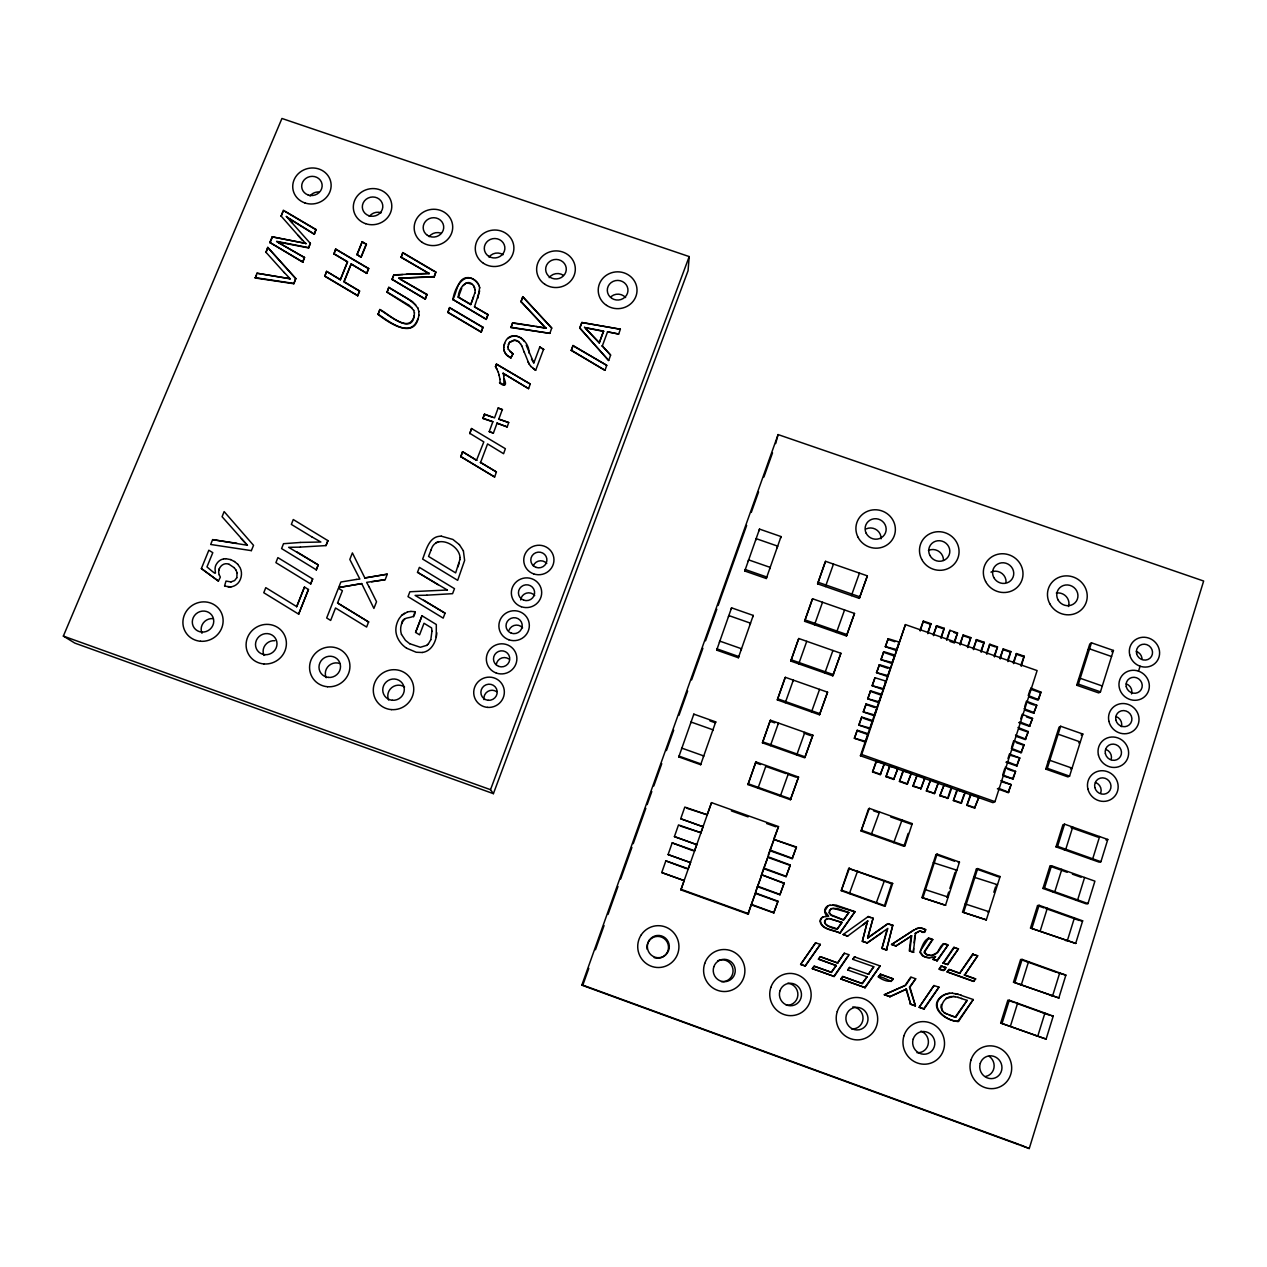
<?xml version="1.0" encoding="UTF-8"?>
<svg xmlns="http://www.w3.org/2000/svg" width="1267" height="1267" viewBox="0 0 1267 1267"><rect width="100%" height="100%" fill="white"/><g stroke="black" fill="none" stroke-linecap="round" stroke-linejoin="round"><path stroke-width="1.5" d="M431.952 631.204L430.796 639.74M479.655 287.577L477.897 298.188M229.089 564.322C222.754 561.471 216.673 568.994 219.286 574.901M503.918 385.025C491.327 376.711 510.522 393.815 504.108 378.532M503.981 385.326L503.759 375.761M459.921 559.586L460.016 557.543M689.216 256.583L688.06 270.742L493.401 793.665L74.848 643.113L63.35 636.082L281.939 118.465L689.216 256.583L490.519 789.689L493.401 793.665M918.939 931.277L915.55 933.351L913.301 952.356L913.634 948.571M914.141 942.901L914.822 935.347M474.982 293.089L475.204 289.842M503.759 347.76C505.992 326.965 529.226 336.42 529.068 353.208M913.871 952.293L909.833 950.836L911.67 935.806L895.817 946.053L891.54 944.517L913.254 930.311L918.987 927.792M913.301 952.356L909.278 950.899L911.116 935.901M422.354 652.473C431.683 651.27 436.323 641.26 436.814 632.803M436.26 637.158L436.323 624.52L421.99 615.762L415.592 632.391L419.583 634.846L424.017 623.269L431.604 627.925L431.968 631.235M941.365 1004.446L940.89 1007.186L942.505 1011.399M507.814 347.063L509.524 342.169L513.99 340.126A7.064 6.731 -6.7 0 1 519.011 341.979L520.547 343.99M479.655 290.872L474.492 306.836L488.033 314.802L486.211 319.427L452.826 299.44C457.086 292.487 457.229 276.982 468.6 277.616C473.399 278.186 477.881 281.575 479.322 286.247M459.905 559.539L455.645 572.89L428.547 556.435L431.113 549.83M678.779 756.922L678.954 756.082L700.92 763.906L700.651 764.714L678.779 756.922L693.841 714.129L715.728 721.889L715.412 722.855L709.963 720.923M236.818 577.768L237.056 572.827M681.583 749.003L681.789 748.116L703.723 755.924L703.454 756.779M690.816 722.998L691.038 722.032L712.941 729.808L712.624 730.742M693.603 715.126L693.841 714.129M886.425 950.092L892.776 925.227L886.425 950.092L881.927 948.46L886.789 930.121M862.32 941.397L867.499 921.109L862.32 941.397L867.341 942.965L881.975 932.734M873.09 918.163L867.673 937.865L873.09 918.163L867.895 916.579L871.047 917.72M881.927 948.46L887.834 928.394L866.866 943.044M716.679 650.129L717.011 648.878L738.756 656.544L738.36 657.747L716.679 650.129L731.566 607.843L753.247 615.429L752.788 616.791M719.434 642.369L719.767 641.102L741.512 648.752L741.084 649.987M414.372 315.372C409.526 335.042 388.304 313.472 379.847 309.512L378.104 314.469C389.017 323.006 415.402 340.839 418.87 315.119M401.591 623.776C402.51 614.178 415.877 620.988 414.879 611.692L410.904 611.407M413.533 616.871L414.895 611.723M728.462 616.934L728.826 615.572L750.507 623.174L750.064 624.504M731.202 609.221L731.566 607.843M775.657 443.593L778.096 434.581L1203.65 581.03L1029.247 1148.535L581.822 985.172L778.096 434.581M218.795 570.609L219.365 568.55M744.758 571.005L745.186 569.485L766.788 577.023L766.282 578.512L744.758 571.005L759.519 529.099L781.042 536.575L780.488 538.206M748.163 561.424L748.591 559.871L770.178 567.394L769.655 568.915M755.67 540.265L756.13 538.649L777.669 546.14L777.13 547.74M759.044 530.762L759.519 529.099M661.738 872.551L684.132 880.613L661.738 872.551L665.84 860.863L688.345 868.782M665.84 860.863L686.397 868.608M1021.265 666.284L1024.195 656.211L1016.562 653.55L1013.109 662.752M1013.6 663.623L1016.562 653.55M668.089 854.56L690.436 862.589L668.089 854.56L672.191 842.872L694.664 850.727M1007.883 661.612L1010.844 651.555L1003.211 648.894L999.774 658.111M994.5 656.955L997.493 646.899L989.875 644.238L986.439 653.455M1000.217 658.951L1003.211 648.894M503.981 345.638L504.646 343.452M986.85 654.279L989.875 644.238M672.191 842.872L692.542 850.569M981.149 652.283L984.158 642.258L976.54 639.597L973.135 648.799M674.408 836.616L696.723 844.63L674.408 836.616L678.51 824.928L700.952 832.736L680.252 826.005M973.499 649.623L976.54 639.597M967.798 647.627L970.839 637.602L963.221 634.957L959.832 644.159M960.164 644.966L963.221 634.957M680.712 818.751L702.979 826.733L680.712 818.751L684.813 807.063L707.224 814.808L686.524 808.172M946.544 639.518L949.933 630.317L957.535 632.962L954.463 642.971L949.886 641.371M1046.114 1039.098L1053.225 1016.086L1009.308 1000.249L1007.851 1000.186L1000.677 1023.039L1046.114 1039.098L1000.677 1023.039M1058.832 997.953L1065.88 975.115L1022.121 959.404L1020.616 959.499L1013.505 982.178L1058.832 997.953L1013.505 982.178M1075.683 943.424L1082.651 920.84L1039.098 905.287L1037.546 905.588L1030.499 928.03L1075.683 943.424L1030.499 928.03M1087.989 903.577L1094.91 881.151L1051.515 865.741L1049.915 866.185L1042.931 888.436L1086.247 903.878L1087.989 903.577L1044.499 888.072L1042.931 888.436M1100.928 861.703L1107.786 839.467L1064.549 824.168L1062.918 824.769L1055.981 846.847L1099.138 862.146L1100.928 861.703L1057.597 846.324L1055.981 846.847M941.128 638.315L944.232 628.321L936.63 625.676L933.256 634.894M946.829 640.31L949.933 630.317M1084.6 877.493L1077.663 899.887L1075.968 900.203M1074.416 917.894L1067.416 940.478L1065.753 940.637M933.51 635.654L936.63 625.676M1138.542 671.146A15.505 14.713 38.6 0 0 1119.363 687.997A15.505 14.713 38.6 0 0 1144.56 696.739A15.505 14.713 38.6 0 0 1138.542 671.146L1140.078 666.22M927.824 633.674L930.96 623.697L923.358 621.052L919.985 630.253M1100.453 691.83L1113.455 650.462L1091.457 642.812L1089.763 644.064L1076.712 685.241L1098.711 692.922L1100.453 691.83L1078.375 684.132L1076.712 685.241M1002.102 1023.198L1009.308 1000.249M1014.978 982.178L1022.121 959.404M1032.035 927.824L1039.098 905.287M1044.499 888.072L1051.515 865.741M1057.597 846.324L1064.549 824.168M920.206 631.014L923.358 621.052M1069.57 776.133L1082.81 734.036L1060.653 726.26L1059.038 727.226L1045.75 769.101L1067.923 776.909L1069.57 776.133L1047.318 768.293L1045.75 769.101M1047.318 768.293L1060.653 726.26M1078.375 684.132L1091.457 642.812M993.835 892.253L995.545 886.884M986.312 919.874L1000.106 876.558L977.696 868.576L976.382 869.004L962.54 912.097L986.312 919.874L962.54 912.097M474.903 292.74L470.738 304.603L458.337 297.302L461.758 288.132M1004.683 768.8L1002.72 774.913L1013.141 778.967L1015.58 771.334L1005.174 767.279M1007.978 758.553L1009.451 753.992L1019.84 758.046L1016.752 766.012L1005.95 762.211M1011.763 746.786L1013.711 740.72L1024.084 744.79L1020.996 752.756L1012.016 749.589M1020.759 718.832L1022.2 714.303L1032.542 718.389L1029.469 726.355L1018.7 722.57M1024.623 706.796L1026.444 701.158L1036.754 705.228L1033.682 713.21L1024.718 710.058M1030.055 689.913L1028.25 695.535L1038.56 699.622L1040.951 692.115L1030.657 688.044M994.975 801.663L1037.119 670.576L905.414 624.599L860.42 755.765L992.948 802.66L994.975 801.663L861.703 754.498L860.42 755.765M963.807 911.828L977.696 868.576M997.398 788.803L1008.231 792.619L1010.179 786.522M1012.982 777.78L1015.58 771.334M1016.752 766.012L1018.7 759.947M1020.996 752.756L1024.084 744.79M1016.261 736.38L1025.241 739.532L1028.313 731.566L1017.971 727.496M1029.469 726.355L1032.542 718.389M1033.682 713.21L1036.754 705.228M1028.931 696.961L1037.879 700.097L1040.951 692.115M1008.231 792.619L1011.304 784.669L1000.882 780.615M1025.241 739.532L1028.313 731.566M975.194 806.335L979.043 796.88L970.348 794.662L966.879 805.369L974.608 808.108L979.043 796.88M1020.743 665.428L1024.195 656.211M948.682 892.047L946.956 897.4L948.159 897.084L924.609 889.402M949.838 888.484L955.017 872.425M945.515 905.272L959.467 862.083L937.105 854.101L935.949 854.591L921.948 897.559L945.515 905.272L921.948 897.559M961.099 803.326L965.502 792.097L956.854 789.895L953.37 800.586L961.099 803.326L963.997 794.409M1007.962 659.03L1010.844 651.555M939.861 795.803L944.232 784.558L951.976 787.298L948.112 798.226L939.861 795.803L944.232 784.558M947.589 798.543L950.488 789.626M994.072 656.116L997.493 646.899M923.057 897.242L937.105 854.101M457.91 566.919L459.177 563.071M903.925 846.293L904.955 845.77L912.256 823.613L869.352 808.346L868.449 809.011L861.085 831.025L903.925 846.293L908.154 833.417M884.92 904.274L891.667 883.796L892.665 883.416L885.285 905.857L884.303 906.143L841.256 890.701L848.7 868.418L892.665 883.416M926.383 791.02L930.722 779.775L938.451 782.515L934.603 793.443L926.383 791.02L930.722 779.775M934.096 793.76L938.451 782.515M981.307 649.733L984.158 642.258M907.14 784.21L911.448 772.965L902.975 770.827L899.443 781.47L907.14 784.21L911.448 772.965M954.716 640.453L957.535 632.962M912.905 786.253L917.229 775.008L924.942 777.732L921.093 788.66L912.905 786.253L917.229 775.008M920.618 788.977L924.942 777.732M967.434 646.819L970.839 637.602M893.678 779.443L897.97 768.182L889.545 766.06L885.997 776.719L893.678 779.443L897.97 768.182M940.858 637.539L944.232 628.321M880.232 774.675L884.493 763.415L876.115 761.309L872.551 771.951L880.232 774.675L884.493 763.415M928.157 631.188L930.96 623.697M861.085 831.025L869.352 808.346M841.256 890.701L849.524 867.99M865.694 741.353L868.243 733.767L857.252 730.267L854.322 738.233L865.044 742.019L865.694 741.353L854.322 738.233M870.16 728.113L872.694 720.559L861.703 717.074L858.773 725.041L869.495 728.826L870.16 728.113L858.773 725.041M874.594 714.921L877.128 707.382L866.153 703.929L863.223 711.896L873.913 715.665L874.594 714.921L863.223 711.896M879.029 701.76L881.547 694.253L870.572 690.8L867.657 698.782L878.332 702.536L879.029 701.76L867.657 698.782M883.432 688.646L885.966 681.139L874.99 677.734L872.076 685.7L882.735 689.454L883.432 688.646L872.076 685.7M887.85 675.549L890.353 668.073L879.409 664.684L876.479 672.65L887.138 676.388L887.85 675.549L876.479 672.65M892.237 662.498L894.74 655.039L883.796 651.666L880.866 659.648L891.525 663.37L892.237 662.498L880.866 659.648M896.624 649.48L899.127 642.036L888.183 638.695L885.253 646.661L895.896 650.383L896.624 649.48L885.253 646.661M861.703 754.498L905.414 624.599M854.702 737.822L857.252 730.267M859.153 724.613L861.703 717.074M863.603 711.436L866.153 703.929M868.053 698.307L870.572 690.8M872.472 685.209L874.99 677.734M876.891 672.143L879.409 664.684M881.294 659.109L883.796 651.666M885.681 646.107L888.183 638.695M773.725 912.905L778.001 901.233L755.623 892.997L751.204 904.781L773.725 912.905L778.001 901.233M761.831 874.848L757.413 886.678L779.902 894.771L784.162 883.083L761.831 874.848L783.782 883.337M786.031 876.685L790.307 865.013L768.024 856.777L763.589 868.639L786.031 876.685L790.307 865.013M774.185 838.77L769.75 850.648L792.16 858.678L796.436 847.005L773.63 839.34M779.902 894.771L784.162 883.083M792.16 858.678L796.436 847.005M790.418 799.73L798.543 777.067L755.987 761.942L755.512 762.782L747.942 784.59L790.418 799.73L798.543 777.067M805.369 756.019L812.86 735.208L770.463 720.21L769.94 721.192L762.433 742.826L804.751 757.824L812.86 735.208M819.48 714.778L827.573 692.194L785.35 677.322L784.764 678.447L777.32 699.891L819.48 714.778L827.573 692.194M832.799 675.834L840.892 653.281L798.812 638.52L798.178 639.787L790.798 661.073L832.799 675.834L840.892 653.281M846.451 635.971L854.512 613.434L812.59 598.784L811.909 600.21L804.593 621.305L846.451 635.971L854.512 613.434M859.311 598.372L867.372 575.867L825.577 561.329L824.865 562.881L817.595 583.834L859.311 598.372L867.372 575.867M844.566 609.95L836.505 632.486M819.575 689.375L811.498 711.959M832.926 650.478L824.849 673.046M859.454 573.127L851.408 595.617M684.085 880.708L680.886 889.893L748.021 914.109L751.173 904.891M755.591 891.984L757.492 886.457M761.277 875.386L763.811 868.022M768.23 855.114L770.114 849.587M773.899 838.516L778.524 826.591L711.516 802.644L707.208 814.649M748.021 914.109L778.524 826.591M766.06 765.537L758.014 788.169M822.521 602.253L814.507 624.789M747.942 784.59L755.987 761.942M762.433 742.826L770.463 720.21M777.32 699.891L785.35 677.322M790.798 661.073L798.812 638.52M804.593 621.305L812.59 598.784M817.595 583.834L825.577 561.329M806.746 641.308L798.733 663.86M833.464 564.084L825.466 586.573M688.583 867.863L690.515 862.368M694.364 851.361L696.929 844.012M700.794 833.005L703.359 825.672M680.886 889.893L711.516 802.644M700.651 764.714L715.728 721.889M738.36 657.747L753.247 615.429M766.282 578.512L781.042 536.575M872.551 771.951L876.796 760.691M885.997 776.719L890.258 765.458M899.443 781.47L903.735 770.225M953.37 800.586L957.757 789.357M966.879 805.369L971.298 794.14M581.822 985.172L582.82 985.124L588.791 968.368M595.427 949.759L604.058 925.559M608.033 914.394L617.979 886.488M620.64 879.045L631.916 847.401M633.231 843.679L645.837 808.314M647.168 804.593L651.808 791.574M653.804 785.983L661.754 763.653M666.394 750.618L673.696 730.156M679.001 715.269L687.617 691.069M691.608 679.904L702.884 648.261M705.529 640.817L716.805 609.174M718.136 605.452L746.659 525.425M751.299 512.406L758.585 491.929M763.906 477.041L772.522 452.842M604.992 370.328L606.75 365.339L573.032 345.511L571.29 350.468L604.992 370.328L571.274 350.151M581.822 322.499L620.371 329.23L581.822 322.499L579.732 327.963L608.698 360.525L610.615 355.093L602.221 345.891L610.615 355.093M618.676 334.045L607.558 331.827L618.676 334.045L620.371 329.23M585.75 328.723L599.243 342.929L603.583 331.099L584.53 327.519M599.243 342.929L603.583 331.099M602.237 346.208L607.558 331.827M571.29 350.468L573.032 345.511M579.763 328.28L581.838 322.816M507.18 426.931L497.06 423.162L507.18 426.931L508.7 422.545L498.644 419.06L508.7 422.545M526.201 345.178L533.835 362.885L539.805 346.952L543.654 349.518L539.805 346.952M462.534 451.701L476.677 460.364L462.534 451.701L460.776 456.706L494.637 476.994L496.411 471.957L480.431 462.376L496.411 471.957M480.51 462.645L487.573 443.925L503.585 453.713L505.359 448.692L471.546 428.515L469.788 433.536L471.546 428.515M528.592 388.668L503.142 373.306L528.592 388.668L530.224 384.012L496.458 364.025L495.476 366.543L497.25 369.489M530.841 366.306L535.64 370.344L543.606 349.201M545.919 327.995L512.66 322.768L510.981 327.567L549.862 333.348L551.731 328.058L522.812 296.652L521.022 301.752L545.966 328.311L520.975 301.403M423.669 600.146L445.05 613.149L443.181 618.122L408.006 596.646L409.89 591.752L447.378 590.01M476.598 460.095L483.82 441.898L469.709 433.266M497.06 423.162L493.401 433.092L489.205 431.635L492.863 421.721L482.901 418.253L484.501 414.151L494.526 417.888L498.169 407.99L502.429 409.732L498.169 407.99M415.592 632.391L421.99 615.762M498.723 419.345L502.365 409.447M495.54 366.844L496.458 364.025M460.776 456.706L462.629 451.971M510.981 327.567L512.66 322.768M521.022 301.752L522.812 296.652M447.394 590.058L417.508 572.288L419.377 567.363L454.489 588.68L452.572 593.669L426.9 595.173M492.863 421.721L482.98 418.538L484.501 414.151M481.207 332.207L482.949 327.234L449.611 307.564L447.885 312.506L481.207 332.207L482.949 327.234M486.211 319.427L487.953 314.469L474.492 306.836M368.586 621.939L366.622 627.038L335.533 607.986L330.655 620.434L326.68 617.979L338.4 588.236L342.407 590.723L337.56 602.981L368.602 621.97L337.56 602.981M369.33 587.223L366.606 582.361L385.184 579.668L387.29 574.173L364.848 577.958L387.29 574.173M470.738 304.603L473.652 296.668M369.299 587.175L376.537 601.73L373.908 608.429L361.697 583.58L338.685 587.555L340.871 582.012L356.265 579.462M447.885 312.506L449.611 307.564M452.921 299.772C454.505 286.279 466.636 267.78 478.53 284.457M458.337 297.302C458.005 288.243 468.711 275.113 474.761 287.878M429.18 273.292L393.831 274.86L392.026 279.31L425.253 299.234L426.947 294.403L398.741 278.202L434.153 276.935L435.864 272.041L402.811 252.592L401.132 257.407L429.275 273.64L401.021 257.043M434.153 276.935L435.864 272.041M425.253 299.234L426.947 294.403M304.476 587.033L296.7 606.64L304.476 587.033L308.451 589.503L298.632 614.131L308.451 589.503M312.68 578.924L310.668 583.944L312.68 578.924L277.885 557.623L275.905 562.643L310.668 583.944M318.223 564.892L316.307 569.817L318.223 564.892L297.111 552M325.983 545.586L327.915 540.613L325.983 545.586L300.374 547.075M296.7 606.64L265.769 587.65L263.774 592.734L298.632 614.131M300.247 542.482L283.507 543.701L281.591 548.579L316.307 569.817M327.947 540.661L293.263 519.533L291.347 524.411L311.714 536.812M412.187 308.134L387.069 292.265L388.811 287.308L412.583 301.704L417.793 308.008M378.104 314.469L379.847 309.512M387.069 292.265L388.811 287.308M392.152 279.659L393.831 274.86M401.132 257.407L402.811 252.592M251.357 550.67L253.527 545.333L224.132 511.583L222.089 516.73L247.429 545.269L212.618 539.615L210.686 544.477L251.309 550.622M357.753 295.829L359.48 290.872L343.927 281.638L351.197 263.869L366.86 273.403L368.602 268.461L335.676 249.029L333.95 253.954L347.601 262.016L340.332 279.801L326.506 271.344L324.78 276.269L357.753 295.829L359.48 290.872M366.733 273.054L368.602 268.461M359.622 291.22L344.07 281.987L351.197 263.869M356.961 254.509L362.219 241.664L366.416 244.388L361.158 257.28L356.961 254.509L361.158 257.28M357.104 254.873L362.219 241.664M361.032 256.916L366.274 244.04M324.78 276.269L326.664 271.692M333.95 253.954L335.676 249.029M340.332 279.801L347.475 261.667L333.807 253.59M219.254 574.854L220.347 577.134L218.399 581.078L201.374 568.55L208.833 550.226L212.793 552.681L206.964 566.903C221.773 579.431 211.431 570.736 216.815 563.577A10.009 9.55 -29.3 0 1 221.551 559.539L223.641 558.921M256.979 273.229L290.127 278.756L256.979 273.229L255.3 277.996L293.865 283.745L295.734 278.471L267.78 247.366L265.991 252.434L267.78 247.366M304.46 257.391L302.765 262.206L304.46 257.391L276.744 241.68M308.657 247.952L310.32 243.201L308.657 247.952L278.645 242.14M315.99 229.485L314.295 234.332L315.99 229.485L283.317 210.211L281.116 216.245L282.889 212.001M293.865 283.745L295.734 278.471M302.765 262.206L269.839 242.44L272.183 236.834L305.854 243.438L272.183 236.834M255.3 277.996L256.536 275.05M270.014 242.805L272.357 237.198M924.181 932.433C927.333 925.702 924.72 936.028 920.65 930.976M431.128 549.878C435.452 533.565 459.446 544.398 460.032 557.591M430.78 639.708L428.357 643.921M825.34 920.111C822.631 926.62 834.114 926.921 837.36 929.107L842.032 922.36L829.046 918.67M417.777 319.189C410.318 339.223 387.924 320.646 377.978 314.137M829.125 911.1L830.978 909.072M830.059 909.928L829.378 912.573L830.867 914.742L843.727 919.921L848.874 912.493L837.265 908.487L831.77 908.613M792.714 681.25L793.316 680.126L785.287 702.71M924.197 951.786L931.229 941.096M503.696 347.443L503.933 349.835A11.546 11.023 -6.7 0 0 506.911 355.362L510.775 358.07L512.992 353.762L510.015 351.545M510.775 358.07L512.992 353.762M777.922 724.011L778.476 723.045L770.431 745.645M236.771 577.736L234.633 580.555L230.99 581.901M508.257 344.608L509.587 342.486L514.054 340.443A7.064 6.731 -6.7 0 1 519.074 342.296M957.868 1021.345L973.262 999.536L958.517 1021.424C946.243 1021.55 926.937 1007.027 941.951 995.989A18.134 17.453 62.1 0 1 949.395 993.28L952.657 993.249M463.104 285.661L466.573 282.763L471.815 284.172M878.284 976.936L880.597 974.228L893.14 978.773C890.463 988.038 862.463 967.386 891.303 981.45M878.775 976.92L880.597 974.228M964.71 974.957L975.653 978.9L973.294 981.371L947.098 971.947L948.777 969.477L959.594 973.373L972.565 954.194L977.696 955.73L964.71 974.957L977.696 955.73M959.594 973.373L973.246 954.146M973.294 981.371L975.653 978.9M955.065 1017.227L967.117 1000.392L955.698 1017.306L949.157 1015.105M919.145 1007.344L933.922 985.552L919.145 1007.344L924.15 1008.991L938.974 987.167L933.922 985.552M910.688 977.174L905.113 985.362L884.318 994.738L890.147 996.686L906.475 989.099L910.625 1004.097L915.408 1005.824L909.975 987.199L915.693 978.773L911.242 977.174L905.667 985.362L884.318 994.738M915.408 1005.824L909.421 987.183L915.693 978.773M933.019 959.452L935.474 956.664L933.019 959.452L937.327 960.734L948.001 945.071C939.987 939.29 940.082 954.289 932.908 955.27M943.899 943.598L937.691 952.499L931.403 955.54M936.725 960.782L948.001 945.071M939.053 969.049L941.112 966.008L945.816 967.45C945.546 974.671 932.639 965.676 943.741 970.49M943.091 963.078L953.734 947.431L958.47 948.825L947.827 964.52L943.091 963.078L947.827 964.52M939.655 969.017L941.729 965.977M943.709 963.031L954.368 947.352M943.123 970.506L945.816 967.45M947.193 964.551L958.47 948.825M947.098 971.947L949.411 969.445L960.243 973.357M923.58 1008.944L938.974 987.167M932.639 957.377L929.503 957.709A12.718 12.306 58.6 0 1 922.424 955.746L919.921 952.388C921.774 947.273 925.512 934.381 932.797 939.607L924.767 951.739L926.019 954.225L930.469 955.508M873.501 966.816L868.338 974.355L873.977 966.784L852.643 959.293L854.782 956.791L852.643 959.293M890.78 981.45L893.14 978.773M928.695 938.134L920.634 950.44L920.491 952.325L923.009 955.698A12.733 12.322 58.5 0 0 930.105 957.662M831.089 972.407L836.252 965.47L831.485 972.391L814 966.23L812.29 968.685L834.224 976.461L849.159 954.764L844.313 953.227L837.55 963.031L820.145 956.743L818.434 959.214L835.84 965.502M864.727 987.658L880.122 965.929L865.203 987.674L840.781 978.995L842.903 976.509L862.447 983.588L867.103 976.825L847.639 969.968L849.777 967.465L847.639 969.968M837.55 963.031L844.313 953.227M833.813 976.477L847.671 956.363M840.781 978.995L842.903 976.509M842.492 976.524L861.988 983.572L867.103 976.825M800.601 964.456L815.568 942.854L800.601 964.456L805.337 966.024L820.351 944.374L815.568 942.854M826.923 918.876C818.91 923.991 833.243 928.663 836.949 929.202L842.032 922.36M828.982 912.715L831.595 915.582L843.299 920.032L848.874 912.493M818.434 959.214L820.525 956.696L837.946 962.999M812.29 968.685L814.364 966.183L831.485 972.391M839.673 933.241L854.972 911.638L840.084 933.146C833.987 929.962 821.649 930.057 820.05 921.362A5.084 4.973 61.9 0 1 822.964 916.96L828.697 916.199L824.801 911.084L827.842 906.127M804.988 966.056L820.351 944.374M804.181 733.308L804.83 732.374L796.737 754.989M898.382 642.971L899.127 642.036M780.329 796.135L788.438 773.472L787.836 774.264L796.23 777.241M894.74 655.039L894.027 655.942L883.384 652.22M889.64 668.944L890.353 668.073M885.253 681.979L885.966 681.139M881.547 694.253L880.85 695.045L870.176 691.291M872.694 720.559L872.029 721.287L863.112 718.151M868.243 733.767L867.594 734.464L856.872 730.679M404.743 619.04C400.705 622.905 399.723 629.224 401.481 634.403M426.726 645.41L428.341 643.874M867.499 921.109L862.779 925.021M867.974 920.982L847.655 936.123L843.157 934.508L868.354 916.453M407.515 611.898L401.655 615.366L399.263 618.423A22.917 22.283 -25.3 0 0 395.969 627.672C394.94 635.955 399.897 643.826 406.644 648.261M401.687 615.398L404.506 613.196M867.673 937.865L887.708 923.706L892.776 925.227M868.133 937.77L888.215 923.58M1087.846 650.098L1089.541 648.862L1111.555 656.512M1111.666 651.681L1113.455 650.462M1078.55 679.413L1080.228 678.288L1102.29 685.985M508.019 338.511C512.897 334.14 521.101 335.898 524.316 341.441M895.817 946.053L911.67 935.806M914.98 933.446L920.238 930.865M891.54 944.517L913.808 930.2M871.237 834.636L879.52 811.973L878.569 812.606L873.501 810.801M951.074 787.852L951.976 787.298M906.475 989.099L889.624 996.67M1056.535 735.113L1058.135 734.179L1080.323 741.971L1078.629 742.874M426.71 645.362L420.343 647.279L409.7 643.699M1019.84 758.046L1010.195 755.259M964.567 792.619L965.502 792.097M912.256 823.613L911.179 824.215L902.722 821.206M825.641 919.509L828.064 918.591M945.752 998.554L953.592 996.464M1081.131 734.971L1082.81 734.036M1013.141 778.967L1003.48 776.117M893.742 842.666L902.056 819.987L901.043 820.604L890.669 816.914M1048.268 761.15L1049.852 760.327L1072.072 768.15L1070.425 768.942M1011.304 784.669L1001.659 781.818M830.582 909.215L832.166 908.455M856.809 871.316L857.664 870.904L849.381 893.615M830.186 905.176C824.057 905.778 822.457 913.887 828.301 916.326L825.292 916.326M883.527 880.882L884.493 880.502L876.162 903.213M933.304 862.684L956.838 870.207L955.603 870.635M435.991 542.672L438.746 541.611M958.216 862.526L959.467 862.083M916.12 928.663L921.061 927.761L925.924 929.63M973.769 877.112L997.509 884.714L996.115 885.095M1064.137 849.729L1065.785 849.223L1072.721 827.066L1071.043 827.652L1097.84 837.123L1099.613 836.568L1092.724 858.788L1090.982 859.264M1105.996 840.005L1107.786 839.467M1000.106 876.558L998.713 876.97L976.382 869.004M932.037 957.424L935.474 956.664M965.169 903.925L988.925 911.67L987.563 911.939M843.157 934.508L847.655 936.123M1053.194 892.095L1054.809 891.746L1061.794 869.384L1060.162 869.811L1049.915 866.185M338.685 587.555L361.728 583.612M952.071 996.496C943.218 996.353 936.788 1010.48 946.845 1013.996M371.627 581.775L385.184 579.668M932.797 939.607L928.109 938.213M1080.925 921.077L1082.651 920.84M407.499 611.866L410.92 611.438M829.79 905.335L835.887 905.066L854.972 911.638M1038.718 930.96L1040.27 930.77L1047.318 908.233L1045.734 908.518L1072.721 918.147M441.28 536.21C429.054 535.83 426.092 550.337 422.64 559.08L457.688 580.334L464.625 560.426L463.389 550.844M356.233 579.431L359.876 579.082L349.819 559.444L352.4 552.919L364.88 577.99M223.594 558.874L225.827 558.715M393.942 275.208L402.732 274.559M406.248 274.305L429.275 273.64M434.058 276.586L398.741 278.202M300.216 542.434L320.868 542.023L311.682 536.765M422.37 652.505L416.194 652.252L406.612 648.213M1027.014 961.796L1028.535 961.716L1021.408 984.491L1019.903 984.491M827.668 918.702L829.442 918.543M300.422 547.122L288.638 547.312L318.255 564.939M426.916 595.221L415.101 595.411L445.065 613.196M931.989 955.492L926.779 954.906L924.15 952.657M1065.88 975.115L1058.072 972.945L1059.719 972.898L1052.639 995.735L1051.024 995.672M231.037 581.949L226.017 581.062L224.56 585.94L225.368 586.288M228.028 586.859C233.35 587.587 238.497 584.34 240.366 579.367A15.188 14.491 -29.6 0 0 240.112 567.695L237.768 564.29M231.037 586.89L225.32 586.241M833.179 908.296L848.447 912.62M919.668 930.976L924.767 932.322M1043.327 1012.966L1044.911 1013.093L1037.784 1036.089L1036.216 1035.883M905.937 989.084L910.625 1004.097M1051.61 1015.96L1053.225 1016.086M832.514 904.971L854.528 911.781M441.264 536.163L452.873 539.441L459.398 544.667M225.779 558.668L230.546 559.602M1008.96 1026.032L1010.417 1026.207L1017.591 1003.242L1016.118 1003.163L1049.947 1015.358M952.024 993.217L958.185 994.215M952.942 996.432L955.318 996.67M512.723 323.101L533.961 326.221M255.126 277.647L293.706 283.396M510.918 327.234L549.862 333.348M212.65 539.663L236.913 543.321M535.893 326.49L545.966 328.311M308.499 247.603L276.57 241.316M603.599 331.431L586.415 327.947M954.669 996.654L958.406 997.398M954.97 993.581L961.225 995.197M920.491 927.872L925.338 929.74M830.724 918.876L841.605 922.487M957.757 997.367L961.827 998.491M484.564 414.436L492.863 417.318M818.292 582.345L860.15 596.947M922.883 621.638L930.453 624.283M936.139 626.262L943.725 628.907M953.956 632.486L956.997 633.548M962.682 635.527L970.284 638.172M975.97 640.152L983.588 642.812M989.274 644.792L995.371 646.914M1004.113 649.971L1010.211 652.093M1015.912 654.089L1023.546 656.749M887.755 639.265L894.835 641.736M1031.338 689.47L1040.286 692.606M805.242 619.975L847.243 634.672M1028.931 703.185L1034.3 705.07M878.997 665.207L887.866 668.311M1026.508 716.932L1031.876 718.817M1018.684 728.842L1027.664 731.993M791.4 659.869L833.559 674.693M1016.245 742.652L1023.435 745.186M865.757 704.389L874.673 707.524M1007.74 769.148L1013.141 771.049M777.875 698.846L820.192 713.78M769.94 721.192L774.723 722.887M805.78 733.862L810.579 735.573M872.963 771.603L880.66 774.327M886.425 776.37L894.122 779.094M899.887 781.137L907.6 783.877M913.38 785.92L921.093 788.66M926.874 790.703L934.603 793.443M940.383 795.486L948.112 798.226M953.908 800.285L961.653 803.025M967.434 805.083L975.194 807.823M762.94 741.924L805.416 756.985M1061.904 870.445L1067.147 872.298M1072.405 874.167L1081.131 877.271M755.512 762.782L760.533 764.555M765.553 766.345L785.983 773.599M748.385 783.845L791.02 799.034M935.949 854.591L954.51 861.212M861.972 830.439L904.955 845.77M1037.546 905.588L1044.103 907.932M1074.368 918.733L1079.294 920.491M731.423 810.928L748.084 816.882M766.583 823.487L775.847 826.797M775.356 839.958L796.009 847.338M848.7 868.418L891.667 883.796M769.212 857.886L789.911 865.313M842.064 890.353L885.285 905.857M1022.216 960.069L1056.25 972.28M887.708 923.706L892.253 925.338M943.282 943.677L947.368 945.134M953.734 947.431L957.82 948.904M972.565 954.194L977.015 955.793M63.35 636.082L490.519 789.689M755.132 893.346L777.621 901.439M892.063 944.438L896.339 945.99M933.605 959.404L937.327 960.734M941.112 966.008L945.198 967.481M964.044 974.972L974.972 978.9M840.084 933.146C834.082 929.582 821.95 929.915 820.43 921.252A5.1 4.973 61.9 0 1 823.344 916.833M862.764 941.318L867.341 942.965M882.418 948.397L886.916 950.012M947.732 971.916L973.975 981.371M1009.498 1000.787L1014.455 1002.561M681.171 889.371L748.686 913.713M854.338 956.838L880.122 965.929M960.56 995.181L973.262 999.536M961.162 998.459L967.117 1000.392M880.09 974.26L892.617 978.773M849.349 967.497L868.814 974.339M818.815 959.167L836.252 965.47M955.698 1017.306L944.248 1012.903M800.934 964.425L805.337 966.024M812.638 968.653L834.224 976.461M841.193 978.995L865.203 987.674M884.825 994.769L890.147 996.686M919.715 1007.392L924.15 1008.991M958.517 1021.424C946.291 1021.281 927.745 1006.822 942.569 996.02A18.166 17.485 62.1 0 1 950.028 993.296M910.07 1004.066L914.837 1005.792M582.82 985.124L1018.953 1144.354M764.112 868.18L786.427 876.416M757.919 886.298L780.282 894.534M751.695 904.48L774.089 912.731M770.304 850.141L792.572 858.377M998.428 788.264L1008.865 792.303M1006.996 761.594L1017.401 765.648M1011.272 748.306L1021.661 752.376M1019.777 721.857L1030.134 725.928M1015.532 735.066L1025.89 739.136M1024.021 708.681L1034.347 712.751M1020.806 1145.02L1029.247 1148.535M230.499 559.555L234.538 561.566M229.058 564.274L234.205 567.711M278.487 242.599L304.618 257.755M400.467 279.405L427.042 294.736M362.346 242.029L366.416 244.388M573.064 345.828L606.75 365.339M402.922 252.941L434.312 271.423M458.258 296.969L470.659 304.27M452.826 299.44L486.148 319.094M449.706 307.897L483.028 327.567M285.123 211.541L316.148 229.865M335.818 249.377L368.729 268.81M510.712 357.753L506.848 355.045A11.561 11.023 -6.7 0 1 503.87 349.518M351.323 264.233L366.86 273.403M388.921 287.657L408.354 299.123L415.782 304.919M447.789 312.173L481.143 331.875M392.026 279.31L425.158 298.901M386.942 291.917L409.384 305.442L413.723 310.431M496.521 364.342L530.224 384.012M326.506 271.344L340.19 279.453M269.839 242.44L302.607 261.857M324.637 275.921L357.611 295.496M379.973 309.845C388.399 314.501 414.071 337.228 414.372 312.68M314.137 233.967L286.437 216.72M314.295 234.332L289.557 218.953M460.697 456.437L494.637 476.994M417.508 572.288L438.097 584.752M532.9 368.206L535.64 370.344M409.732 643.731L405.456 640.358L401.465 634.371M201.374 568.55L218.367 581.046M513.056 354.079L508.305 349.185M234.506 561.519L237.816 564.338M306.012 243.802L298.062 235.345M584.515 327.187L599.228 342.613M286.279 216.34L310.478 243.565M290.032 220.426L292.408 222.897M284.141 272.357L290.127 278.756M241.284 538.665L247.382 545.222M522.875 296.985L551.731 328.058M302.56 240.461L280.941 215.865M265.817 252.085L284.315 272.706M267.955 247.73L295.908 278.819M579.732 327.963L608.698 360.525M530.889 366.606L527.88 361.728M459.367 544.62L463.405 550.892M234.157 567.664L236.074 570.198M531.507 359.131L533.835 362.885M495.476 366.543L498.232 372.07M520.484 343.674L521.861 346.192M473.478 285.487L475.283 290.175M529.289 364.5L524.174 351.925M521.814 345.875L524.221 352.226M236.042 570.15L237.103 572.858M417.682 307.675L418.886 311.571M413.612 310.098L414.483 313.012M498.169 371.754L499.198 375.507M503.142 373.306L503.823 376.061M489.205 431.635L493.401 433.092M479.243 285.899L479.734 287.926M507.75 346.746L508.368 349.502M499.119 375.206L499.927 379.356M499.863 379.055L500.227 383.093M418.791 311.239L418.965 315.451M489.014 257.106A10.104 9.55 -6.4 0 1 503.078 254.715M429.101 236.66A10.088 9.502 -8.9 0 1 440.853 233.128M369.441 216.277A10.088 9.455 -11.1 0 1 381.193 212.777M310.019 195.989A10.073 9.407 -13 0 1 319.236 191.982M611.343 296.415A10.136 9.645 -0.3 0 1 625.613 297.539M549.165 277.647A10.12 9.598 -3.6 0 1 563.245 275.24M326.189 677.718A10.643 10.31 -32.8 0 1 339.699 663.48M263.948 655.451A10.643 10.247 -33 0 1 274.876 640.706M201.976 633.278A10.643 10.168 -33 0 1 212.967 618.597M388.684 700.081A10.643 10.374 -32.6 0 1 404.569 687.031M484.026 699.59A8.03 7.887 -27 0 1 496.569 691.655M496.284 664.779A7.998 7.855 -21.7 0 1 508.859 658.967M509.017 630.253A7.966 7.808 -17.2 0 1 522.59 627.846M520.721 599.94A7.935 7.76 -13.4 0 1 534.706 595.553M533.28 565.874A7.903 7.713 -10.4 0 1 546.758 563.498M989.147 1056.266A11.26 10.785 63.9 0 1 985.599 1076.443M920.966 1031.148A11.197 10.785 65.6 0 1 917.007 1052.703M852.849 1006.853A11.118 10.785 68 0 1 863.017 1018.795A11.118 10.785 68 0 1 851.551 1028.931M787.821 983.271A11.055 10.785 71.5 0 1 797.877 995.165A11.055 10.785 71.5 0 1 786.379 1005.254M1056.298 593.067A10.532 10.041 32.7 0 1 1068.509 606.513M990.952 572.13A10.469 10.041 29.7 0 1 1006.061 582.123M928.41 550.464A10.421 10.025 26 0 1 943.424 560.426M866.121 528.909A10.374 10.009 21.5 0 1 881.056 538.823M717.597 960.814A10.991 10.769 77 0 1 732.88 968.78A10.991 10.769 77 0 1 721.493 981.687M647.152 949.268A10.928 10.754 86 0 1 657.668 936.392A10.928 10.754 86 0 1 668.358 949.173A10.928 10.754 86 0 1 654.136 957.614M1136.388 651.46A8.061 7.65 37.2 0 1 1142.01 659.458M1126.268 683.895A8.093 7.697 38.8 0 1 1131.558 693.936M1116.084 716.552A8.125 7.745 40.6 0 1 1121.374 726.656M1105.822 749.415A8.172 7.792 42.5 0 1 1111.143 759.582M1095.496 782.499A8.204 7.84 44.5 0 1 1100.817 792.746M611.739 298.299A10.342 9.819 -0.3 0 0 627.941 291.03A10.342 9.819 -0.3 0 0 613.212 281.353A10.342 9.819 -0.3 0 0 611.739 298.299M550.052 277.235A10.326 9.772 -3.5 0 0 566.254 269.998A10.326 9.772 -3.5 0 0 551.636 260.353A10.326 9.772 -3.5 0 0 550.052 277.235M488.619 256.251A10.31 9.724 -6.4 0 0 504.836 249.045A10.31 9.724 -6.4 0 0 490.297 239.447A10.31 9.724 -6.4 0 0 488.619 256.251M427.438 235.361A10.294 9.677 -8.8 0 0 443.672 228.187A10.294 9.677 -8.8 0 0 429.228 218.637A10.294 9.677 -8.8 0 0 427.438 235.361M392.39 700.271A10.865 10.579 -32.2 0 0 403.381 685.083A10.865 10.579 -32.2 0 0 384.804 683.578A10.865 10.579 -32.2 0 0 392.39 700.271M328.549 677.433A10.865 10.516 -32.5 0 0 339.619 662.308A10.865 10.516 -32.5 0 0 321.074 660.82A10.865 10.516 -32.5 0 0 328.549 677.433M264.977 654.691A10.865 10.437 -32.7 0 0 276.127 639.629A10.865 10.437 -32.7 0 0 257.629 638.156A10.865 10.437 -32.7 0 0 264.977 654.691M201.691 632.059A10.865 10.374 -32.8 0 0 212.904 617.061A10.865 10.374 -32.8 0 0 194.469 615.588A10.865 10.374 -32.8 0 0 201.691 632.059M368.855 215.707A10.279 9.629 -11 0 0 382.697 204.906A10.279 9.629 -11 0 0 366.131 199.267A10.279 9.629 -11 0 0 368.855 215.707M308.182 194.991A10.279 9.566 -12.9 0 0 322.056 184.238A10.279 9.566 -12.9 0 0 305.553 178.615A10.279 9.566 -12.9 0 0 308.182 194.991M365.64 223.689A19.29 18.039 -11 0 0 391.566 203.401A19.29 18.039 -11 0 0 360.477 192.869A19.29 18.039 -11 0 0 365.64 223.689M483.408 263.283A19.322 18.229 -6.4 0 0 513.816 249.757A19.322 18.229 -6.4 0 0 486.544 231.782A19.322 18.229 -6.4 0 0 483.408 263.283M544.873 284.299A19.353 18.324 -3.5 0 0 575.25 270.71A19.353 18.324 -3.5 0 0 547.819 252.656A19.353 18.324 -3.5 0 0 544.873 284.299M200.55 641.26A20.383 19.448 -32.8 0 0 221.535 613.133A20.383 19.448 -32.8 0 0 186.962 610.393A20.383 19.448 -32.8 0 0 200.55 641.26M327.519 686.73A20.383 19.718 -32.5 0 0 348.235 658.349A20.383 19.718 -32.5 0 0 313.487 655.577A20.383 19.718 -32.5 0 0 327.519 686.73M391.424 709.615A20.383 19.844 -32.2 0 0 411.997 681.108A20.383 19.844 -32.2 0 0 377.154 678.32A20.383 19.844 -32.2 0 0 391.424 709.615M263.884 663.94A20.383 19.575 -32.7 0 0 284.758 635.686A20.383 19.575 -32.7 0 0 250.09 632.93A20.383 19.575 -32.7 0 0 263.884 663.94M422.18 242.377A19.306 18.15 -8.8 0 0 452.62 228.899A19.306 18.15 -8.8 0 0 425.522 211.003A19.306 18.15 -8.8 0 0 422.18 242.377M304.904 202.942A19.274 17.944 -12.9 0 0 330.925 182.733A19.274 17.944 -12.9 0 0 299.962 172.249A19.274 17.944 -12.9 0 0 304.904 202.942M606.592 305.395A19.385 18.403 -0.3 0 0 636.953 291.743A19.385 18.403 -0.3 0 0 609.332 273.609A19.385 18.403 -0.3 0 0 606.592 305.395M488.254 700.303A8.204 8.045 -26.4 0 0 496.474 688.789A8.204 8.045 -26.4 0 0 482.394 687.664A8.204 8.045 -26.4 0 0 488.254 700.303M498.786 666.41A8.156 8.014 -21.2 0 0 509.651 657.415A8.156 8.014 -21.2 0 0 496.426 652.727A8.156 8.014 -21.2 0 0 498.786 666.41M511.298 633.183A8.125 7.966 -16.8 0 0 522.115 624.235A8.125 7.966 -16.8 0 0 508.938 619.595A8.125 7.966 -16.8 0 0 511.298 633.183M523.714 600.162A8.093 7.903 -13.2 0 0 534.5 591.293A8.093 7.903 -13.2 0 0 521.355 586.669A8.093 7.903 -13.2 0 0 523.714 600.162M536.068 567.378A8.061 7.855 -10.3 0 0 546.79 558.573A8.061 7.855 -10.3 0 0 533.692 553.98A8.061 7.855 -10.3 0 0 536.068 567.378M521.275 606.719A15.172 14.824 -13.2 0 0 541.468 590.058A15.172 14.824 -13.2 0 0 516.825 581.41A15.172 14.824 -13.2 0 0 521.275 606.719M487.589 707.382A15.378 15.093 -26.5 0 0 502.967 685.78A15.378 15.093 -26.5 0 0 476.566 683.657A15.378 15.093 -26.5 0 0 487.589 707.382M496.3 673.046A15.299 15.014 -21.2 0 0 516.667 656.148A15.299 15.014 -21.2 0 0 491.881 647.389A15.299 15.014 -21.2 0 0 496.3 673.046M508.827 639.772A15.236 14.919 -16.8 0 0 529.115 623A15.236 14.919 -16.8 0 0 504.393 614.289A15.236 14.919 -16.8 0 0 508.827 639.772M533.645 573.888A15.125 14.745 -10.3 0 0 553.742 557.337A15.125 14.745 -10.3 0 0 529.163 548.754A15.125 14.745 -10.3 0 0 533.645 573.888M770.843 987.436A21.159 20.636 71.2 0 0 794.472 1015.31A21.159 20.636 71.2 0 0 806.018 980.88A21.159 20.636 71.2 0 0 770.843 987.436M846.451 1014.835A11.355 11.007 67.7 0 0 859.169 1029.77A11.355 11.007 67.7 0 0 865.218 1011.319A11.355 11.007 67.7 0 0 846.451 1014.835M779.997 990.715A11.292 11.007 71.2 0 0 792.588 1005.586A11.292 11.007 71.2 0 0 798.748 987.231A11.292 11.007 71.2 0 0 779.997 990.715M704.737 963.443A21.032 20.636 76.7 0 0 728.129 991.19A21.032 20.636 76.7 0 0 739.865 956.918A21.032 20.636 76.7 0 0 704.737 963.443M713.844 966.721A11.213 11.007 76.7 0 0 726.308 981.513A11.213 11.007 76.7 0 0 732.579 963.237A11.213 11.007 76.7 0 0 713.844 966.721M641.355 934.698A20.921 20.605 85.9 0 0 656.686 967.45A20.921 20.605 85.9 0 0 676.942 937.659A20.921 20.605 85.9 0 0 641.355 934.698M649.274 940.225A11.165 10.991 85.9 0 0 657.462 957.694A11.165 10.991 85.9 0 0 668.247 941.809A11.165 10.991 85.9 0 0 649.274 940.225M980.262 1063.393A11.514 11.007 63.7 0 0 993.233 1078.455A11.514 11.007 63.7 0 0 999.061 1059.846A11.514 11.007 63.7 0 0 980.262 1063.393M970.981 1060.067A21.587 20.652 63.7 0 0 995.308 1088.321A21.587 20.652 63.7 0 0 1006.251 1053.4A21.587 20.652 63.7 0 0 970.981 1060.067M913.206 1039.051A11.435 11.007 65.4 0 0 926.05 1054.065A11.435 11.007 65.4 0 0 931.989 1035.519A11.435 11.007 65.4 0 0 913.206 1039.051M903.973 1035.741A21.444 20.652 65.4 0 0 928.062 1063.868A21.444 20.652 65.4 0 0 939.195 1029.121A21.444 20.652 65.4 0 0 903.973 1035.741M837.265 1011.541A21.301 20.652 67.7 0 0 861.117 1039.542A21.301 20.652 67.7 0 0 872.456 1004.937A21.301 20.652 67.7 0 0 837.265 1011.541M858.012 537.224A19.844 19.132 21.3 0 0 892.158 539.9A19.844 19.132 21.3 0 0 876.748 509.825A19.844 19.132 21.3 0 0 858.012 537.224M921.663 559.285A19.939 19.163 25.8 0 0 955.904 561.978A19.939 19.163 25.8 0 0 940.257 531.76A19.939 19.163 25.8 0 0 921.663 559.285M929.883 555.389A10.627 10.215 25.8 0 0 948.128 556.846A10.627 10.215 25.8 0 0 939.813 540.724A10.627 10.215 25.8 0 0 929.883 555.389M993.787 577.53A10.69 10.231 29.5 0 0 1012.095 578.987A10.69 10.231 29.5 0 0 1003.638 562.786A10.69 10.231 29.5 0 0 993.787 577.53M866.232 533.344A10.579 10.199 21.3 0 0 884.445 534.785A10.579 10.199 21.3 0 0 876.241 518.741A10.579 10.199 21.3 0 0 866.232 533.344M1057.977 599.766A10.754 10.247 32.5 0 0 1076.332 601.223A10.754 10.247 32.5 0 0 1067.748 584.958A10.754 10.247 32.5 0 0 1057.977 599.766M1049.773 603.694A20.145 19.195 32.5 0 0 1084.188 606.418A20.145 19.195 32.5 0 0 1068.081 575.931A20.145 19.195 32.5 0 0 1049.773 603.694M985.583 581.442A20.034 19.179 29.5 0 0 1019.903 584.15A20.034 19.179 29.5 0 0 1004.034 553.806A20.034 19.179 29.5 0 0 985.583 581.442M1129.721 654.849A15.442 14.634 37 0 0 1154.855 663.544A15.442 14.634 37 0 0 1148.821 638.109A15.442 14.634 37 0 0 1129.721 654.849M1136.594 653.566A8.236 7.808 37 0 0 1149.993 658.222A8.236 7.808 37 0 0 1146.793 644.65A8.236 7.808 37 0 0 1136.594 653.566M1126.268 686.714A8.267 7.855 38.6 0 0 1139.698 691.386A8.267 7.855 38.6 0 0 1136.499 677.734A8.267 7.855 38.6 0 0 1126.268 686.714M1115.863 720.084A8.299 7.903 40.4 0 0 1129.34 724.787A8.299 7.903 40.4 0 0 1126.141 711.04A8.299 7.903 40.4 0 0 1115.863 720.084M1108.926 721.366A15.568 14.808 40.4 0 0 1134.218 730.172A15.568 14.808 40.4 0 0 1128.2 704.404A15.568 14.808 40.4 0 0 1108.926 721.366M1105.378 753.675A8.331 7.95 42.3 0 0 1118.904 758.41A8.331 7.95 42.3 0 0 1115.704 744.568A8.331 7.95 42.3 0 0 1105.378 753.675M1098.426 754.974A15.632 14.887 42.3 0 0 1123.781 763.843A15.632 14.887 42.3 0 0 1117.779 737.885A15.632 14.887 42.3 0 0 1098.426 754.974M1094.831 787.488A8.378 7.998 44.3 0 0 1108.403 792.255A8.378 7.998 44.3 0 0 1105.204 778.318A8.378 7.998 44.3 0 0 1094.831 787.488M1087.846 788.803A15.695 14.982 44.3 0 0 1113.297 797.735A15.695 14.982 44.3 0 0 1107.295 771.603A15.695 14.982 44.3 0 0 1087.846 788.803"/></g></svg>
